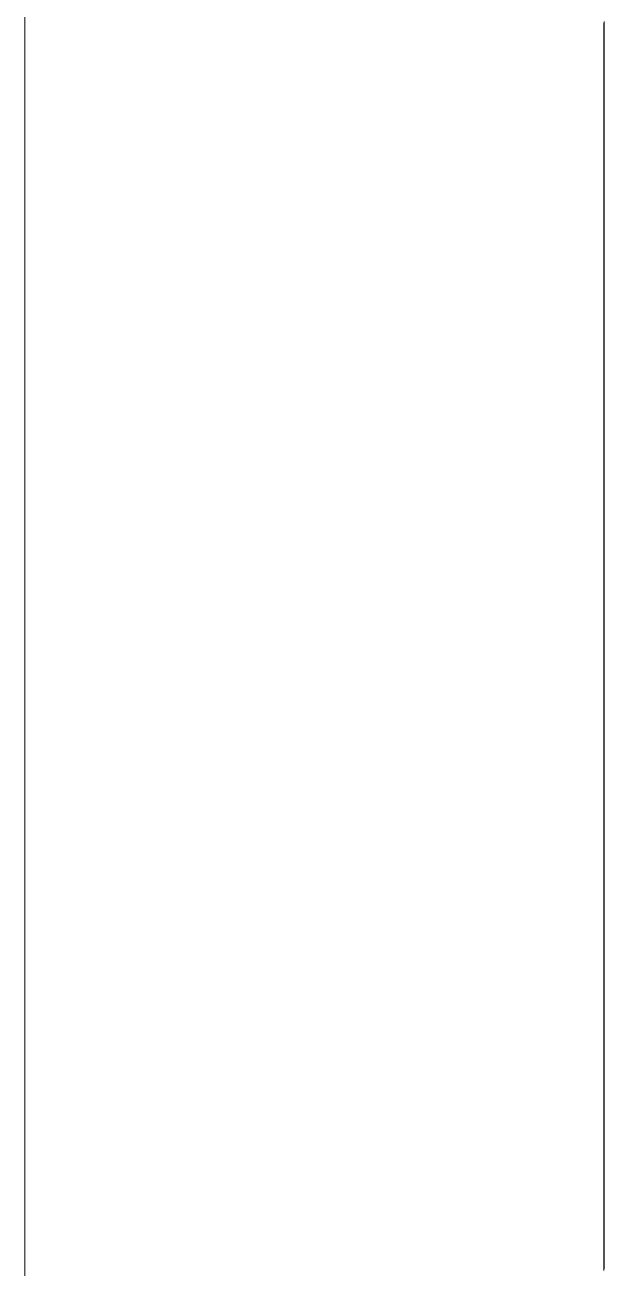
# Model space of a CAD drawing. Extents: x 65572 to 72871, y 30718 to 33858.
# Drawn here: x 65967.058 to 65967.689, y 32365.542 to 32366.894 of the extents above; entities that cross this region are included whole.
import ezdxf

# ---------------------------------------------------------------- set-up
doc = ezdxf.new("R2010")
doc.units = 0
doc.header["$LTSCALE"] = 0.5
doc.header["$MEASUREMENT"] = 0
doc.layers.add('Layout', color=154, linetype='CONTINUOUS', lineweight=5)

msp = doc.modelspace()

# ---------------------------------------------------------------- linework, layer by layer
at = {"layer": 'Layout', "linetype": 'ByBlock'}
msp.add_line((65967.058276, 32357.53026), (65967.058276, 32367.882373), dxfattribs=at)
for points in [[(65967.058276, 32366.896313), (65967.058276, 32366.892652), (65967.058276, 32366.888991), (65967.058276, 32366.88533), (65967.058276, 32366.881668), (65967.058276, 32366.878007), (65967.058276, 32366.874346), (65967.058276, 32366.870685), (65967.058276, 32366.867024), (65967.058276, 32366.863363), (65967.058276, 32366.859702), (65967.058276, 32366.856041), (65967.058276, 32366.85238), (65967.058276, 32366.848719), (65967.058276, 32366.845058), (65967.058276, 32366.841397), (65967.058276, 32366.837736), (65967.058276, 32366.834075), (65967.058276, 32366.830413), (65967.058276, 32366.826752), (65967.058276, 32366.823091), (65967.058276, 32366.81943), (65967.058276, 32366.815769), (65967.058276, 32366.812108), (65967.058276, 32366.808447), (65967.058276, 32366.804786), (65967.058276, 32366.801125), (65967.058276, 32366.797464), (65967.058276, 32366.793803), (65967.058276, 32366.790142), (65967.058276, 32366.786481), (65967.058276, 32366.782819), (65967.058276, 32366.779158), (65967.058276, 32366.775497), (65967.058276, 32366.771836), (65967.058276, 32366.768175), (65967.058276, 32366.764514), (65967.058276, 32366.760853), (65967.058276, 32366.757192), (65967.058276, 32366.753531), (65967.058276, 32366.74987), (65967.058276, 32366.746209), (65967.058276, 32366.742548), (65967.058276, 32366.738887), (65967.058276, 32366.735225), (65967.058276, 32366.731564), (65967.058276, 32366.727903), (65967.058276, 32366.724242), (65967.058276, 32366.720581), (65967.058276, 32366.71692), (65967.058276, 32366.713259), (65967.058276, 32366.709598), (65967.058276, 32366.705937), (65967.058276, 32366.702132), (65967.058276, 32366.698137), (65967.058276, 32366.694141), (65967.058276, 32366.690146), (65967.058276, 32366.68615), (65967.058276, 32366.682154), (65967.058276, 32366.678159), (65967.058276, 32366.674163), (65967.058276, 32366.670168), (65967.058276, 32366.666172), (65967.058276, 32366.662176), (65967.058276, 32366.658181), (65967.058276, 32366.654185), (65967.058276, 32366.65019), (65967.058276, 32366.646194), (65967.058276, 32366.642198), (65967.058276, 32366.638203), (65967.058276, 32366.634207), (65967.058276, 32366.630212), (65967.058276, 32366.626216), (65967.058276, 32366.62222), (65967.058276, 32366.618225), (65967.058276, 32366.614229), (65967.058276, 32366.610234), (65967.058276, 32366.606238), (65967.058276, 32366.602242), (65967.058276, 32366.598247), (65967.058276, 32366.594251), (65967.058276, 32366.590256), (65967.058276, 32366.58626), (65967.058276, 32366.582264), (65967.058276, 32366.578269), (65967.058276, 32366.574273), (65967.058276, 32366.570278), (65967.058276, 32366.566282), (65967.058276, 32366.562286), (65967.058276, 32366.558291), (65967.058276, 32366.554295), (65967.058276, 32366.5503), (65967.058276, 32366.546304), (65967.058276, 32366.542308), (65967.058276, 32366.538313), (65967.058276, 32366.534317), (65967.058276, 32366.530322), (65967.058276, 32366.526326), (65967.058276, 32366.52233), (65967.058276, 32366.518335), (65967.058276, 32366.514339), (65967.058276, 32366.510344), (65967.058276, 32366.506348), (65967.058276, 32366.502352), (65967.058276, 32366.498357), (65967.058276, 32366.494361), (65967.058276, 32366.490366), (65967.058276, 32366.48637), (65967.058276, 32366.482374), (65967.058276, 32366.478379), (65967.058276, 32366.474383), (65967.058276, 32366.470388), (65967.058276, 32366.466392), (65967.058276, 32366.462396), (65967.058276, 32366.458401), (65967.058276, 32366.454405), (65967.058276, 32366.45041), (65967.058276, 32366.446414), (65967.058276, 32366.442418), (65967.058276, 32366.438423), (65967.058276, 32366.434427), (65967.058276, 32366.430432), (65967.058276, 32366.426436), (65967.058276, 32366.42244), (65967.058276, 32366.418445), (65967.058276, 32366.414449), (65967.058276, 32366.410454), (65967.058276, 32366.406458), (65967.058276, 32366.402462), (65967.058276, 32366.398467), (65967.058276, 32366.394471), (65967.058276, 32366.390476), (65967.058276, 32366.38648), (65967.058276, 32366.382484), (65967.058276, 32366.378489), (65967.058276, 32366.374493), (65967.058276, 32366.370498), (65967.058276, 32366.366502), (65967.058276, 32366.362352), (65967.058276, 32366.358048), (65967.058276, 32366.353745), (65967.058276, 32366.349441), (65967.058276, 32366.345137), (65967.058276, 32366.340833), (65967.058276, 32366.336529), (65967.058276, 32366.332225), (65967.058276, 32366.327921), (65967.058276, 32366.323617), (65967.058276, 32366.319313), (65967.058276, 32366.315009), (65967.058276, 32366.310706), (65967.058276, 32366.306402), (65967.058276, 32366.302098), (65967.058276, 32366.297794), (65967.058276, 32366.29349), (65967.058276, 32366.289186), (65967.058276, 32366.284882), (65967.058276, 32366.280578), (65967.058276, 32366.276274), (65967.058276, 32366.27197), (65967.058276, 32366.267667), (65967.058276, 32366.263363), (65967.058276, 32366.259059), (65967.058276, 32366.254755), (65967.058276, 32366.250451), (65967.058276, 32366.246147), (65967.058276, 32366.241843), (65967.058276, 32366.237539), (65967.058276, 32366.233235), (65967.058276, 32366.228931), (65967.058276, 32366.224628), (65967.058276, 32366.220324), (65967.058276, 32366.21602), (65967.058276, 32366.211716), (65967.058276, 32366.207412), (65967.058276, 32366.203108), (65967.058276, 32366.198804), (65967.058276, 32366.1945), (65967.058276, 32366.190196), (65967.058276, 32366.185892), (65967.058276, 32366.181589), (65967.058276, 32366.177285), (65967.058276, 32366.172981), (65967.058276, 32366.168677), (65967.058276, 32366.164373), (65967.058276, 32366.160069), (65967.058276, 32366.155765), (65967.058276, 32366.151461), (65967.058276, 32366.147157), (65967.058276, 32366.142853), (65967.058276, 32366.13855), (65967.058276, 32366.134246), (65967.058276, 32366.129942), (65967.058276, 32366.125638), (65967.058276, 32366.121334), (65967.058276, 32366.11703), (65967.058276, 32366.112726), (65967.058276, 32366.108422), (65967.058276, 32366.104118), (65967.058276, 32366.099814), (65967.058276, 32366.095511), (65967.058276, 32366.091207), (65967.058276, 32366.086903), (65967.058276, 32366.082599), (65967.058276, 32366.078295), (65967.058276, 32366.073991), (65967.058276, 32366.069687), (65967.058276, 32366.065383), (65967.058276, 32366.061079), (65967.058276, 32366.056775), (65967.058276, 32366.052472), (65967.058276, 32366.048168), (65967.058276, 32366.043864), (65967.058276, 32366.03956), (65967.058276, 32366.035256), (65967.058276, 32366.030952), (65967.058276, 32366.026648), (65967.058276, 32366.022344), (65967.058276, 32366.01804), (65967.058276, 32366.013736), (65967.058276, 32366.009433), (65967.058276, 32366.005129), (65967.058276, 32366.000825), (65967.058276, 32365.996361), (65967.058276, 32365.991777), (65967.058276, 32365.987193), (65967.058276, 32365.982609), (65967.058276, 32365.978025), (65967.058276, 32365.973441), (65967.058276, 32365.968857), (65967.058276, 32365.964273), (65967.058276, 32365.959689), (65967.058276, 32365.955105), (65967.058276, 32365.950521), (65967.058276, 32365.945937), (65967.058276, 32365.941353), (65967.058276, 32365.936769), (65967.058276, 32365.932185), (65967.058276, 32365.927601), (65967.058276, 32365.923018), (65967.058276, 32365.918434), (65967.058276, 32365.91385), (65967.058276, 32365.909266), (65967.058276, 32365.904682), (65967.058276, 32365.900098), (65967.058276, 32365.895514), (65967.058276, 32365.89093), (65967.058276, 32365.886346), (65967.058276, 32365.881762), (65967.058276, 32365.877178), (65967.058276, 32365.872594), (65967.058276, 32365.86801), (65967.058276, 32365.863426), (65967.058276, 32365.858842), (65967.058276, 32365.854258), (65967.058276, 32365.849674), (65967.058276, 32365.84509), (65967.058276, 32365.840506), (65967.058276, 32365.835922), (65967.058276, 32365.831338), (65967.058276, 32365.826754), (65967.058276, 32365.82217), (65967.058276, 32365.817587), (65967.058276, 32365.813003), (65967.058276, 32365.808419), (65967.058276, 32365.803835), (65967.058276, 32365.799251), (65967.058276, 32365.794667), (65967.058276, 32365.790083), (65967.058276, 32365.785499), (65967.058276, 32365.780915), (65967.058276, 32365.776331), (65967.058276, 32365.771747), (65967.058276, 32365.767163), (65967.058276, 32365.762579), (65967.058276, 32365.757995), (65967.058276, 32365.753411), (65967.058276, 32365.748827), (65967.058276, 32365.744243), (65967.058276, 32365.739659), (65967.058276, 32365.735075), (65967.058276, 32365.730491), (65967.058276, 32365.725907), (65967.058276, 32365.721323), (65967.058276, 32365.71674), (65967.058276, 32365.712156), (65967.058276, 32365.707572), (65967.058276, 32365.702988), (65967.058276, 32365.698404), (65967.058276, 32365.69382), (65967.058276, 32365.689236), (65967.058276, 32365.684652), (65967.058276, 32365.680068), (65967.058276, 32365.675484), (65967.058276, 32365.6709), (65967.058276, 32365.666316), (65967.058276, 32365.661732), (65967.058276, 32365.657148), (65967.058276, 32365.652564), (65967.058276, 32365.64798), (65967.058276, 32365.643396), (65967.058276, 32365.638812), (65967.058276, 32365.634228), (65967.058276, 32365.629644), (65967.058276, 32365.62506), (65967.058276, 32365.620476), (65967.058276, 32365.615893), (65967.058276, 32365.611309), (65967.058276, 32365.606564), (65967.058276, 32365.60173), (65967.058276, 32365.596896), (65967.058276, 32365.592062), (65967.058276, 32365.587228), (65967.058276, 32365.582394), (65967.058276, 32365.57756), (65967.058276, 32365.572726), (65967.058276, 32365.567892), (65967.058276, 32365.563059), (65967.058276, 32365.558225), (65967.058276, 32365.553391), (65967.058276, 32365.548557), (65967.058276, 32365.543723), (65967.058276, 32365.538889)], [(65967.688197, 32366.896313), (65967.688197, 32366.892652), (65967.688197, 32366.888991), (65967.688197, 32366.88533), (65967.688197, 32366.881668), (65967.688197, 32366.878007), (65967.688197, 32366.874346), (65967.688197, 32366.870685), (65967.688197, 32366.867024), (65967.688197, 32366.863363), (65967.688197, 32366.859702), (65967.688197, 32366.856041), (65967.688197, 32366.85238), (65967.688197, 32366.848719), (65967.688197, 32366.845058), (65967.688197, 32366.841397), (65967.688197, 32366.837736), (65967.688197, 32366.834075), (65967.688197, 32366.830413), (65967.688197, 32366.826752), (65967.688197, 32366.823091), (65967.688197, 32366.81943), (65967.688197, 32366.815769), (65967.688197, 32366.812108), (65967.688197, 32366.808447), (65967.688197, 32366.804786), (65967.688197, 32366.801125), (65967.688197, 32366.797464), (65967.688197, 32366.793803), (65967.688197, 32366.790142), (65967.688197, 32366.786481), (65967.688197, 32366.782819), (65967.688197, 32366.779158), (65967.688197, 32366.775497), (65967.688197, 32366.771836), (65967.688197, 32366.768175), (65967.688197, 32366.764514), (65967.688197, 32366.760853), (65967.688197, 32366.757192), (65967.688197, 32366.753531), (65967.688197, 32366.74987), (65967.688197, 32366.746209), (65967.688197, 32366.742548), (65967.688197, 32366.738887), (65967.688197, 32366.735225), (65967.688197, 32366.731564), (65967.688197, 32366.727903), (65967.688197, 32366.724242), (65967.688197, 32366.720581), (65967.688197, 32366.71692), (65967.688197, 32366.713259), (65967.688197, 32366.709598), (65967.688197, 32366.705937), (65967.688197, 32366.702132), (65967.688197, 32366.698137), (65967.688197, 32366.694141), (65967.688197, 32366.690146), (65967.688197, 32366.68615), (65967.688197, 32366.682154), (65967.688197, 32366.678159), (65967.688197, 32366.674163), (65967.688197, 32366.670168), (65967.688197, 32366.666172), (65967.688197, 32366.662176), (65967.688197, 32366.658181), (65967.688197, 32366.654185), (65967.688197, 32366.65019), (65967.688197, 32366.646194), (65967.688197, 32366.642198), (65967.688197, 32366.638203), (65967.688197, 32366.634207), (65967.688197, 32366.630212), (65967.688197, 32366.626216), (65967.688197, 32366.62222), (65967.688197, 32366.618225), (65967.688197, 32366.614229), (65967.688197, 32366.610234), (65967.688197, 32366.606238), (65967.688197, 32366.602242), (65967.688197, 32366.598247), (65967.688197, 32366.594251), (65967.688197, 32366.590256), (65967.688197, 32366.58626), (65967.688197, 32366.582264), (65967.688197, 32366.578269), (65967.688197, 32366.574273), (65967.688197, 32366.570278), (65967.688197, 32366.566282), (65967.688197, 32366.562286), (65967.688197, 32366.558291), (65967.688197, 32366.554295), (65967.688197, 32366.5503), (65967.688197, 32366.546304), (65967.688197, 32366.542308), (65967.688197, 32366.538313), (65967.688197, 32366.534317), (65967.688197, 32366.530322), (65967.688197, 32366.526326), (65967.688197, 32366.52233), (65967.688197, 32366.518335), (65967.688197, 32366.514339), (65967.688197, 32366.510344), (65967.688197, 32366.506348), (65967.688197, 32366.502352), (65967.688197, 32366.498357), (65967.688197, 32366.494361), (65967.688197, 32366.490366), (65967.688197, 32366.48637), (65967.688197, 32366.482374), (65967.688197, 32366.478379), (65967.688197, 32366.474383), (65967.688197, 32366.470388), (65967.688197, 32366.466392), (65967.688197, 32366.462396), (65967.688197, 32366.458401), (65967.688197, 32366.454405), (65967.688197, 32366.45041), (65967.688197, 32366.446414), (65967.688197, 32366.442418), (65967.688197, 32366.438423), (65967.688197, 32366.434427), (65967.688197, 32366.430432), (65967.688197, 32366.426436), (65967.688197, 32366.42244), (65967.688197, 32366.418445), (65967.688197, 32366.414449), (65967.688197, 32366.410454), (65967.688197, 32366.406458), (65967.688197, 32366.402462), (65967.688197, 32366.398467), (65967.688197, 32366.394471), (65967.688197, 32366.390476), (65967.688197, 32366.38648), (65967.688197, 32366.382484), (65967.688197, 32366.378489), (65967.688197, 32366.374493), (65967.688197, 32366.370498), (65967.688197, 32366.366502), (65967.688197, 32366.362352), (65967.688197, 32366.358048), (65967.688197, 32366.353745), (65967.688197, 32366.349441), (65967.688197, 32366.345137), (65967.688197, 32366.340833), (65967.688197, 32366.336529), (65967.688197, 32366.332225), (65967.688197, 32366.327921), (65967.688197, 32366.323617), (65967.688197, 32366.319313), (65967.688197, 32366.315009), (65967.688197, 32366.310706), (65967.688197, 32366.306402), (65967.688197, 32366.302098), (65967.688197, 32366.297794), (65967.688197, 32366.29349), (65967.688197, 32366.289186), (65967.688197, 32366.284882), (65967.688197, 32366.280578), (65967.688197, 32366.276274), (65967.688197, 32366.27197), (65967.688197, 32366.267667), (65967.688197, 32366.263363), (65967.688197, 32366.259059), (65967.688197, 32366.254755), (65967.688197, 32366.250451), (65967.688197, 32366.246147), (65967.688197, 32366.241843), (65967.688197, 32366.237539), (65967.688197, 32366.233235), (65967.688197, 32366.228931), (65967.688197, 32366.224628), (65967.688197, 32366.220324), (65967.688197, 32366.21602), (65967.688197, 32366.211716), (65967.688197, 32366.207412), (65967.688197, 32366.203108), (65967.688197, 32366.198804), (65967.688197, 32366.1945), (65967.688197, 32366.190196), (65967.688197, 32366.185892), (65967.688197, 32366.181589), (65967.688197, 32366.177285), (65967.688197, 32366.172981), (65967.688197, 32366.168677), (65967.688197, 32366.164373), (65967.688197, 32366.160069), (65967.688197, 32366.155765), (65967.688197, 32366.151461), (65967.688197, 32366.147157), (65967.688197, 32366.142853), (65967.688197, 32366.13855), (65967.688197, 32366.134246), (65967.688197, 32366.129942), (65967.688197, 32366.125638), (65967.688197, 32366.121334), (65967.688197, 32366.11703), (65967.688197, 32366.112726), (65967.688197, 32366.108422), (65967.688197, 32366.104118), (65967.688197, 32366.099814), (65967.688197, 32366.095511), (65967.688197, 32366.091207), (65967.688197, 32366.086903), (65967.688197, 32366.082599), (65967.688197, 32366.078295), (65967.688197, 32366.073991), (65967.688197, 32366.069687), (65967.688197, 32366.065383), (65967.688197, 32366.061079), (65967.688197, 32366.056775), (65967.688197, 32366.052472), (65967.688197, 32366.048168), (65967.688197, 32366.043864), (65967.688197, 32366.03956), (65967.688197, 32366.035256), (65967.688197, 32366.030952), (65967.688197, 32366.026648), (65967.688197, 32366.022344), (65967.688197, 32366.01804), (65967.688197, 32366.013736), (65967.688197, 32366.009433), (65967.688197, 32366.005129), (65967.688197, 32366.000825), (65967.688197, 32365.996361), (65967.688197, 32365.991777), (65967.688197, 32365.987193), (65967.688197, 32365.982609), (65967.688197, 32365.978025), (65967.688197, 32365.973441), (65967.688197, 32365.968857), (65967.688197, 32365.964273), (65967.688197, 32365.959689), (65967.688197, 32365.955105), (65967.688197, 32365.950521), (65967.688197, 32365.945937), (65967.688197, 32365.941353), (65967.688197, 32365.936769), (65967.688197, 32365.932185), (65967.688197, 32365.927601), (65967.688197, 32365.923018), (65967.688197, 32365.918434), (65967.688197, 32365.91385), (65967.688197, 32365.909266), (65967.688197, 32365.904682), (65967.688197, 32365.900098), (65967.688197, 32365.895514), (65967.688197, 32365.89093), (65967.688197, 32365.886346), (65967.688197, 32365.881762), (65967.688197, 32365.877178), (65967.688197, 32365.872594), (65967.688197, 32365.86801), (65967.688197, 32365.863426), (65967.688197, 32365.858842), (65967.688197, 32365.854258), (65967.688197, 32365.849674), (65967.688197, 32365.84509), (65967.688197, 32365.840506), (65967.688197, 32365.835922), (65967.688197, 32365.831338), (65967.688197, 32365.826754), (65967.688197, 32365.82217), (65967.688197, 32365.817587), (65967.688197, 32365.813003), (65967.688197, 32365.808419), (65967.688197, 32365.803835), (65967.688197, 32365.799251), (65967.688197, 32365.794667), (65967.688197, 32365.790083), (65967.688197, 32365.785499), (65967.688197, 32365.780915), (65967.688197, 32365.776331), (65967.688197, 32365.771747), (65967.688197, 32365.767163), (65967.688197, 32365.762579), (65967.688197, 32365.757995), (65967.688197, 32365.753411), (65967.688197, 32365.748827), (65967.688197, 32365.744243), (65967.688197, 32365.739659), (65967.688197, 32365.735075), (65967.688197, 32365.730491), (65967.688197, 32365.725907), (65967.688197, 32365.721323), (65967.688197, 32365.71674), (65967.688197, 32365.712156), (65967.688197, 32365.707572), (65967.688197, 32365.702988), (65967.688197, 32365.698404), (65967.688197, 32365.69382), (65967.688197, 32365.689236), (65967.688197, 32365.684652), (65967.688197, 32365.680068), (65967.688197, 32365.675484), (65967.688197, 32365.6709), (65967.688197, 32365.666316), (65967.688197, 32365.661732), (65967.688197, 32365.657148), (65967.688197, 32365.652564), (65967.688197, 32365.64798), (65967.688197, 32365.643396), (65967.688197, 32365.638812), (65967.688197, 32365.634228), (65967.688197, 32365.629644), (65967.688197, 32365.62506), (65967.688197, 32365.620476), (65967.688197, 32365.615893), (65967.688197, 32365.611309), (65967.688197, 32365.606564), (65967.688197, 32365.60173), (65967.688197, 32365.596896), (65967.688197, 32365.592062), (65967.688197, 32365.587228), (65967.688197, 32365.582394), (65967.688197, 32365.57756), (65967.688197, 32365.572726), (65967.688197, 32365.567892), (65967.688197, 32365.563059), (65967.688197, 32365.558225), (65967.688197, 32365.553391), (65967.688197, 32365.548557), (65967.688197, 32365.543723), (65967.688197, 32365.538889)], [(65967.688591, 32366.898246), (65967.688591, 32366.89425), (65967.688591, 32366.890253), (65967.688591, 32366.886257), (65967.688591, 32366.88226), (65967.688591, 32366.878264), (65967.688591, 32366.874267), (65967.688591, 32366.870271), (65967.688591, 32366.866275), (65967.688591, 32366.862278), (65967.688591, 32366.858282), (65967.688591, 32366.854285), (65967.688591, 32366.850289), (65967.688591, 32366.846292), (65967.688591, 32366.842296), (65967.688591, 32366.8383), (65967.688591, 32366.834303), (65967.688591, 32366.830307), (65967.688591, 32366.82631), (65967.688591, 32366.822314), (65967.688591, 32366.818317), (65967.688591, 32366.814321), (65967.688591, 32366.810324), (65967.688591, 32366.806328), (65967.688591, 32366.802332), (65967.688591, 32366.798335), (65967.688591, 32366.794339), (65967.688591, 32366.790342), (65967.688591, 32366.786346), (65967.688591, 32366.782349), (65967.688591, 32366.778353), (65967.688591, 32366.774356), (65967.688591, 32366.77036), (65967.688591, 32366.766364), (65967.688591, 32366.762367), (65967.688591, 32366.758371), (65967.688591, 32366.754374), (65967.688591, 32366.750378), (65967.688591, 32366.746381), (65967.688591, 32366.742385), (65967.688591, 32366.738389), (65967.688591, 32366.734392), (65967.688591, 32366.730396), (65967.688591, 32366.726399), (65967.688591, 32366.722403), (65967.688591, 32366.718406), (65967.688591, 32366.71441), (65967.688591, 32366.710413), (65967.688591, 32366.706417), (65967.688591, 32366.702421), (65967.688591, 32366.698424), (65967.688591, 32366.694428), (65967.688591, 32366.690431), (65967.688591, 32366.686435), (65967.688591, 32366.682438), (65967.688591, 32366.678442), (65967.688591, 32366.674446), (65967.688591, 32366.670449), (65967.688591, 32366.666453), (65967.688591, 32366.662456), (65967.688591, 32366.65846), (65967.688591, 32366.654463), (65967.688591, 32366.650467), (65967.688591, 32366.64647), (65967.688591, 32366.642474), (65967.688591, 32366.638478), (65967.688591, 32366.634481), (65967.688591, 32366.630485), (65967.688591, 32366.62618), (65967.688591, 32366.621875), (65967.688591, 32366.61757), (65967.688591, 32366.613265), (65967.688591, 32366.608961), (65967.688591, 32366.604656), (65967.688591, 32366.600351), (65967.688591, 32366.596046), (65967.688591, 32366.591741), (65967.688591, 32366.587437), (65967.688591, 32366.583132), (65967.688591, 32366.578827), (65967.688591, 32366.574522), (65967.688591, 32366.570217), (65967.688591, 32366.565913), (65967.688591, 32366.561608), (65967.688591, 32366.557303), (65967.688591, 32366.552998), (65967.688591, 32366.548693), (65967.688591, 32366.544389), (65967.688591, 32366.540084), (65967.688591, 32366.535779), (65967.688591, 32366.531474), (65967.688591, 32366.527169), (65967.688591, 32366.522865), (65967.688591, 32366.51856), (65967.688591, 32366.514255), (65967.688591, 32366.50995), (65967.688591, 32366.505645), (65967.688591, 32366.501341), (65967.688591, 32366.497036), (65967.688591, 32366.492731), (65967.688591, 32366.488426), (65967.688591, 32366.484121), (65967.688591, 32366.479817), (65967.688591, 32366.475512), (65967.688591, 32366.471207), (65967.688591, 32366.466902), (65967.688591, 32366.462597), (65967.688591, 32366.458292), (65967.688591, 32366.453988), (65967.688591, 32366.449683), (65967.688591, 32366.445378), (65967.688591, 32366.441073), (65967.688591, 32366.436768), (65967.688591, 32366.432464), (65967.688591, 32366.428159), (65967.688591, 32366.423854), (65967.688591, 32366.419549), (65967.688591, 32366.415244), (65967.688591, 32366.41094), (65967.688591, 32366.406635), (65967.688591, 32366.40233), (65967.688591, 32366.398025), (65967.688591, 32366.39372), (65967.688591, 32366.389416), (65967.688591, 32366.385111), (65967.688591, 32366.380806), (65967.688591, 32366.376501), (65967.688591, 32366.372196), (65967.688591, 32366.367892), (65967.688591, 32366.363587), (65967.688591, 32366.359282), (65967.688591, 32366.354977), (65967.688591, 32366.350672), (65967.688591, 32366.346368), (65967.688591, 32366.342063), (65967.688591, 32366.337758), (65967.688591, 32366.333453), (65967.688591, 32366.329148), (65967.688591, 32366.324844), (65967.688591, 32366.320539), (65967.688591, 32366.316234), (65967.688591, 32366.311929), (65967.688591, 32366.307624), (65967.688591, 32366.303319), (65967.688591, 32366.299015), (65967.688591, 32366.29471), (65967.688591, 32366.290405), (65967.688591, 32366.2861), (65967.688591, 32366.281795), (65967.688591, 32366.277491), (65967.688591, 32366.273186), (65967.688591, 32366.268881), (65967.688591, 32366.264576), (65967.688591, 32366.260271), (65967.688591, 32366.255967), (65967.688591, 32366.251662), (65967.688591, 32366.247357), (65967.688591, 32366.243052), (65967.688591, 32366.238627), (65967.688591, 32366.234042), (65967.688591, 32366.229458), (65967.688591, 32366.224873), (65967.688591, 32366.220288), (65967.688591, 32366.215703), (65967.688591, 32366.211118), (65967.688591, 32366.206533), (65967.688591, 32366.201948), (65967.688591, 32366.197363), (65967.688591, 32366.192778), (65967.688591, 32366.188193), (65967.688591, 32366.183608), (65967.688591, 32366.179023), (65967.688591, 32366.174438), (65967.688591, 32366.169854), (65967.688591, 32366.165269), (65967.688591, 32366.160684), (65967.688591, 32366.156099), (65967.688591, 32366.151514), (65967.688591, 32366.146929), (65967.688591, 32366.142344), (65967.688591, 32366.137759), (65967.688591, 32366.133174), (65967.688591, 32366.128589), (65967.688591, 32366.124004), (65967.688591, 32366.119419), (65967.688591, 32366.114835), (65967.688591, 32366.11025), (65967.688591, 32366.105665), (65967.688591, 32366.10108), (65967.688591, 32366.096495), (65967.688591, 32366.09191), (65967.688591, 32366.087325), (65967.688591, 32366.08274), (65967.688591, 32366.078155), (65967.688591, 32366.07357), (65967.688591, 32366.068985), (65967.688591, 32366.0644), (65967.688591, 32366.059816), (65967.688591, 32366.055231), (65967.688591, 32366.050646), (65967.688591, 32366.046061), (65967.688591, 32366.041476), (65967.688591, 32366.036891), (65967.688591, 32366.032306), (65967.688591, 32366.027721), (65967.688591, 32366.023136), (65967.688591, 32366.018551), (65967.688591, 32366.013966), (65967.688591, 32366.009381), (65967.688591, 32366.004796), (65967.688591, 32366.000212), (65967.688591, 32365.995627), (65967.688591, 32365.991042), (65967.688591, 32365.986457), (65967.688591, 32365.981872), (65967.688591, 32365.977287), (65967.688591, 32365.972702), (65967.688591, 32365.968117), (65967.688591, 32365.963532), (65967.688591, 32365.958947), (65967.688591, 32365.954362), (65967.688591, 32365.949777), (65967.688591, 32365.945193), (65967.688591, 32365.940608), (65967.688591, 32365.936023), (65967.688591, 32365.931438), (65967.688591, 32365.926853), (65967.688591, 32365.922268), (65967.688591, 32365.917683), (65967.688591, 32365.913098), (65967.688591, 32365.908513), (65967.688591, 32365.903928), (65967.688591, 32365.899343), (65967.688591, 32365.894758), (65967.688591, 32365.890173), (65967.688591, 32365.885589), (65967.688591, 32365.881004), (65967.688591, 32365.876419), (65967.688591, 32365.871834), (65967.688591, 32365.867249), (65967.688591, 32365.862664), (65967.688591, 32365.858079), (65967.688591, 32365.853494), (65967.688591, 32365.848909), (65967.688591, 32365.844324), (65967.688591, 32365.839739), (65967.688591, 32365.835154), (65967.688591, 32365.83057), (65967.688591, 32365.825985), (65967.688591, 32365.821185), (65967.688591, 32365.81635), (65967.688591, 32365.811516), (65967.688591, 32365.806681), (65967.688591, 32365.801846), (65967.688591, 32365.797011), (65967.688591, 32365.792176), (65967.688591, 32365.787341), (65967.688591, 32365.782506), (65967.688591, 32365.777671), (65967.688591, 32365.772836), (65967.688591, 32365.768001), (65967.688591, 32365.763166), (65967.688591, 32365.758331), (65967.688591, 32365.753496), (65967.688591, 32365.748661), (65967.688591, 32365.743826), (65967.688591, 32365.738991), (65967.688591, 32365.734156), (65967.688591, 32365.729321), (65967.688591, 32365.724487), (65967.688591, 32365.719652), (65967.688591, 32365.714817), (65967.688591, 32365.709982), (65967.688591, 32365.705147), (65967.688591, 32365.700312), (65967.688591, 32365.695477), (65967.688591, 32365.690642), (65967.688591, 32365.685807), (65967.688591, 32365.680972), (65967.688591, 32365.676137), (65967.688591, 32365.671302), (65967.688591, 32365.666467), (65967.688591, 32365.661632), (65967.688591, 32365.656797), (65967.688591, 32365.651962), (65967.688591, 32365.647127), (65967.688591, 32365.642292), (65967.688591, 32365.637458), (65967.688591, 32365.632623), (65967.688591, 32365.627788), (65967.688591, 32365.622953), (65967.688591, 32365.618118), (65967.688591, 32365.613283), (65967.688591, 32365.608448), (65967.688591, 32365.603613), (65967.688591, 32365.598778), (65967.688591, 32365.593943), (65967.688591, 32365.589108), (65967.688591, 32365.584273), (65967.688591, 32365.579438), (65967.688591, 32365.574603), (65967.688591, 32365.569768), (65967.688591, 32365.564933), (65967.688591, 32365.560098), (65967.688591, 32365.555263), (65967.688591, 32365.550429), (65967.688591, 32365.545594), (65967.688591, 32365.540759)]]:
    msp.add_lwpolyline(points, dxfattribs=at)

doc.saveas('drawing.dxf')
